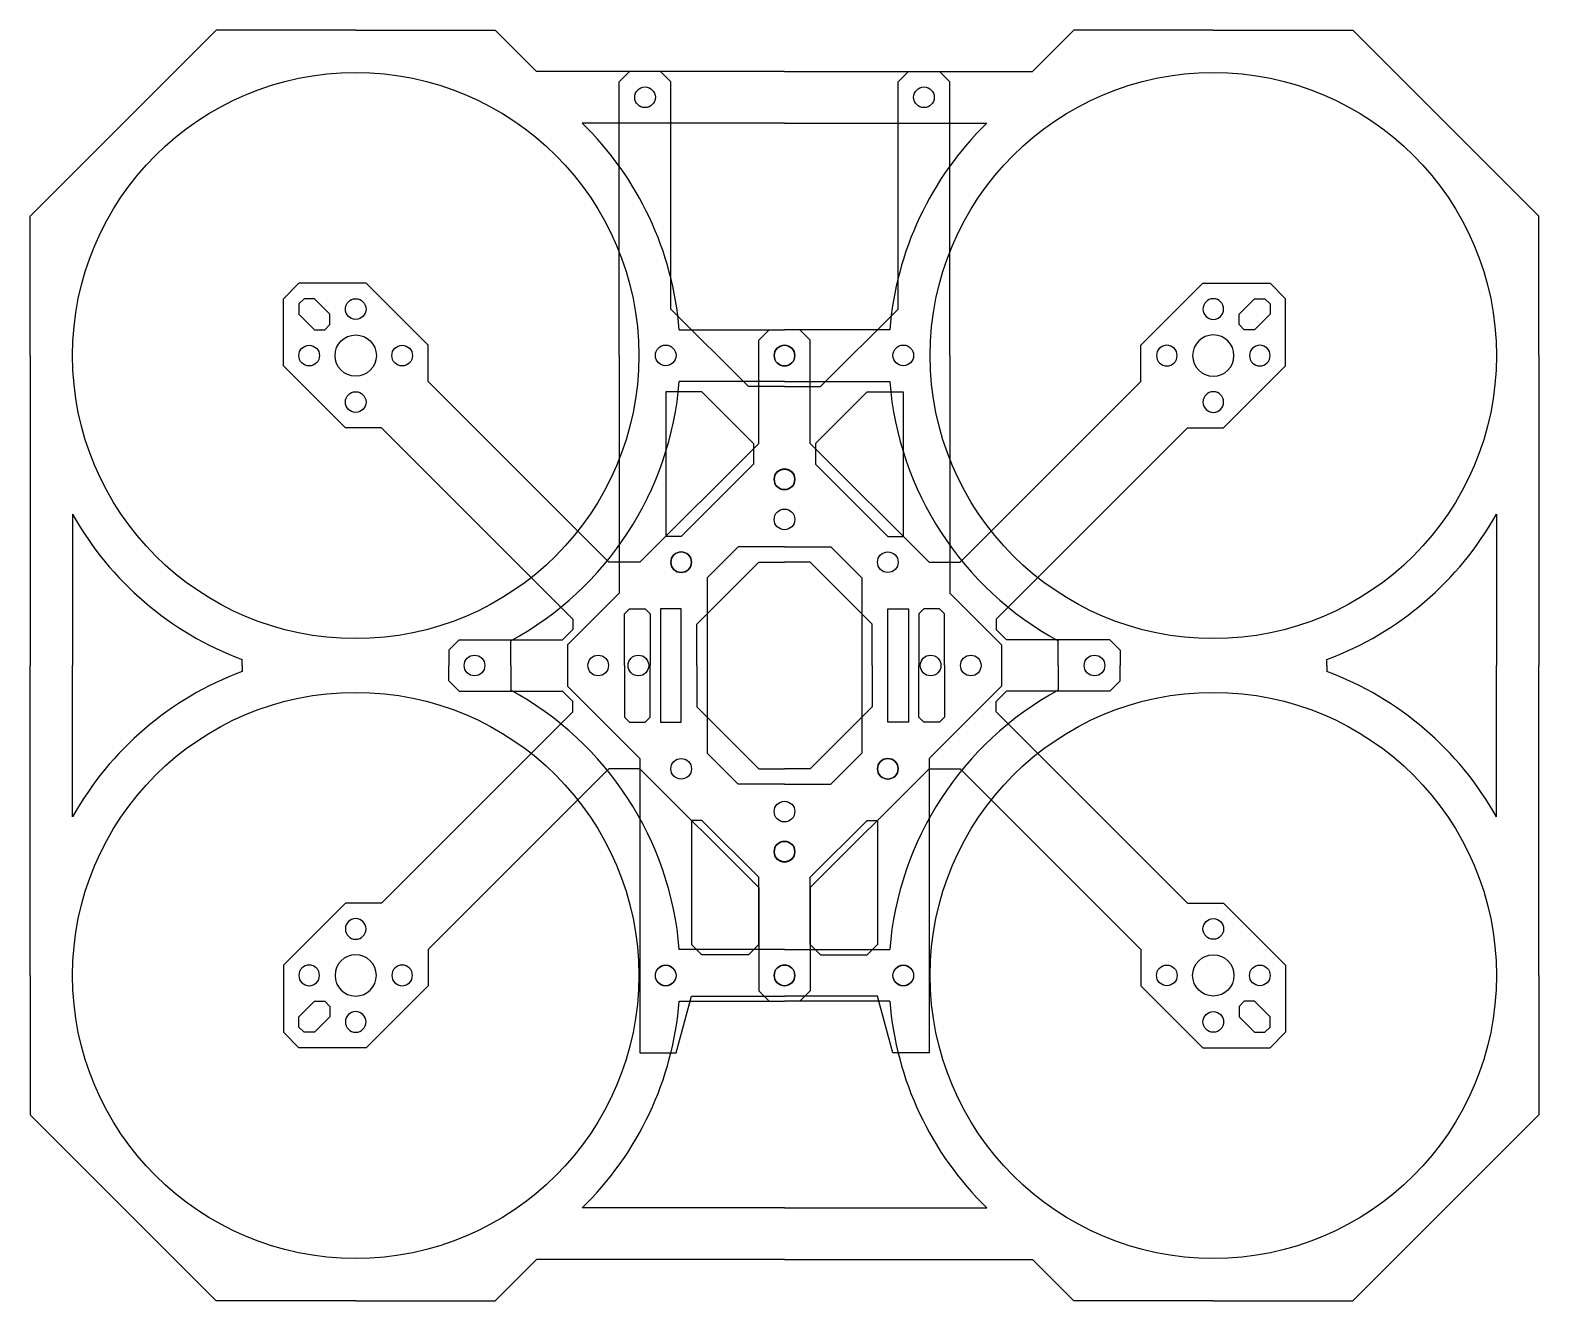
# Model space of a CAD drawing. Header units: inches. Extents: x -73 to 73, y -62 to 62.
import ezdxf

# ---------------------------------------------------------------- set-up
doc = ezdxf.new("R2010")
doc.units = ezdxf.units.IN
doc.header["$MEASUREMENT"] = 0
doc.layers.get('0').update_dxf_attribs({"color": 30})
doc.layers.add('ProGuard', color=110, linetype='Continuous')
doc.layers.add('Top', color=221, linetype='Continuous')

msp = doc.modelspace()

# ---------------------------------------------------------------- linework, layer by layer
for p, q in [((-47, 37), (-48.5, 35.5)), ((-40.5, 37), (-47, 37)), ((-34.5, 31), (-40.5, 37)), ((34.5, 31), (40.5, 37)), ((40.5, 37), (47, 37)), ((47, 37), (48.5, 35.5)), ((-48.5, 29), (-48.5, 35.5)), ((-46.5, 35.5), (-47, 35)), ((-45.5, 35.5), (-46.5, 35.5)), ((-44, 34), (-45.5, 35.5)), ((44, 34), (45.5, 35.5)), ((45.5, 35.5), (46.5, 35.5)), ((46.5, 35.5), (47, 35)), ((48.5, 29), (48.5, 35.5)), ((-47, 35), (-47, 34)), ((-47, 34), (-45.5, 32.5)), ((-44, 33), (-44, 34)), ((44, 33), (44, 34)), ((47, 34), (45.5, 32.5)), ((47, 35), (47, 34)), ((-45.5, 32.5), (-44.5, 32.5)), ((-44, 33), (-44.5, 32.5)), ((-1.5, 32.5), (-2.5, 31.5)), ((-1.5, 32.5), (0, 32.5)), ((1.5, 32.5), (0, 32.5)), ((1.5, 32.5), (2.5, 31.5)), ((44, 33), (44.5, 32.5)), ((45.5, 32.5), (44.5, 32.5)), ((-34.5, 27.5), (-34.5, 31)), ((-2.5, 21.5), (-2.5, 31.5)), ((2.5, 21.5), (2.5, 31.5)), ((34.5, 27.5), (34.5, 31)), ((-42.5, 23), (-48.5, 29)), ((42.5, 23), (48.5, 29)), ((-34.5, 27.5), (-17, 10)), ((34.5, 27.5), (17, 10)), ((-39, 23), (-42.5, 23)), ((-39, 23), (-20.5, 4.5)), ((39, 23), (20.5, 4.5)), ((39, 23), (42.5, 23)), ((-14, 10), (-2.5, 21.5)), ((14, 10), (2.5, 21.5)), ((-14, 10), (-17, 10)), ((-8.5, 4), (-2.5, 10)), ((-2.5, 10), (0, 10)), ((2.5, 10), (0, 10)), ((8.5, 4), (2.5, 10)), ((14, 10), (17, 10)), ((-20.5, 4.5), (-20.5, 3.5)), ((-15, 5.5), (-15.5, 5)), ((-15.5, 0), (-15.5, 5)), ((-15, 5.5), (-13.5, 5.5)), ((-13, 5), (-13.5, 5.5)), ((-13, 5), (-13, 0)), ((13, 5), (13.5, 5.5)), ((13, 5), (13, 0)), ((15, 5.5), (13.5, 5.5)), ((15, 5.5), (15.5, 5)), ((15.5, 0), (15.5, 5)), ((20.5, 4.5), (20.5, 3.5)), ((-20.5, 3.5), (-21.5, 2.5)), ((-8.5, 0), (-8.5, 4)), ((8.5, 0), (8.5, 4)), ((20.5, 3.5), (21.5, 2.5)), ((-31.5, 2.5), (-32.5, 1.5)), ((-32.5, 1.5), (-32.5, 0)), ((-31.5, 2.5), (-21.5, 2.5)), ((31.5, 2.5), (21.5, 2.5)), ((31.5, 2.5), (32.5, 1.5)), ((32.5, 1.5), (32.5, 0)), ((-32.5, -1.5), (-32.5, 0)), ((-15.5, 0), (-15.5, -5)), ((-13, -5), (-13, 0)), ((-8.5, 0), (-8.5, -4)), ((13, -5), (13, 0)), ((15.5, 0), (15.5, -5)), ((8.5, 0), (8.5, -4)), ((32.5, -1.5), (32.5, 0)), ((-31.5, -2.5), (-32.5, -1.5)), ((-31.5, -2.5), (-21.5, -2.5)), ((-20.5, -3.5), (-21.5, -2.5)), ((20.5, -3.5), (21.5, -2.5)), ((31.5, -2.5), (21.5, -2.5)), ((31.5, -2.5), (32.5, -1.5)), ((-20.5, -4.5), (-20.5, -3.5)), ((-8.5, -4), (-2.5, -10)), ((8.5, -4), (2.5, -10)), ((20.5, -4.5), (20.5, -3.5)), ((-39, -23), (-20.5, -4.5)), ((-15, -5.5), (-15.5, -5)), ((-15, -5.5), (-13.5, -5.5)), ((-13, -5), (-13.5, -5.5)), ((13, -5), (13.5, -5.5)), ((15, -5.5), (13.5, -5.5)), ((15, -5.5), (15.5, -5)), ((39, -23), (20.5, -4.5)), ((-34.5, -27.5), (-17, -10)), ((-14, -10), (-17, -10)), ((-14, -10), (-2.5, -21.5)), ((-2.5, -10), (0, -10)), ((2.5, -10), (0, -10)), ((14, -10), (2.5, -21.5)), ((14, -10), (17, -10)), ((34.5, -27.5), (17, -10)), ((-2.5, -21.5), (-2.5, -31.5)), ((2.5, -21.5), (2.5, -31.5)), ((-42.5, -23), (-48.5, -29)), ((-39, -23), (-42.5, -23)), ((39, -23), (42.5, -23)), ((42.5, -23), (48.5, -29)), ((-34.5, -27.5), (-34.5, -31)), ((34.5, -27.5), (34.5, -31)), ((-48.5, -29), (-48.5, -35.5)), ((48.5, -29), (48.5, -35.5)), ((-34.5, -31), (-40.5, -37)), ((-1.5, -32.5), (-2.5, -31.5)), ((1.5, -32.5), (2.5, -31.5)), ((34.5, -31), (40.5, -37)), ((-47, -34), (-45.5, -32.5)), ((-45.5, -32.5), (-44.5, -32.5)), ((-44, -33), (-44.5, -32.5)), ((-44, -33), (-44, -34)), ((-1.5, -32.5), (0, -32.5)), ((1.5, -32.5), (0, -32.5)), ((44, -33), (44.5, -32.5)), ((44, -33), (44, -34)), ((45.5, -32.5), (44.5, -32.5)), ((47, -34), (45.5, -32.5)), ((-47, -35), (-47, -34)), ((-46.5, -35.5), (-47, -35)), ((-44, -34), (-45.5, -35.5)), ((44, -34), (45.5, -35.5)), ((46.5, -35.5), (47, -35)), ((47, -35), (47, -34)), ((-47, -37), (-48.5, -35.5)), ((-45.5, -35.5), (-46.5, -35.5)), ((45.5, -35.5), (46.5, -35.5)), ((47, -37), (48.5, -35.5)), ((-40.5, -37), (-47, -37)), ((40.5, -37), (47, -37))]:
    msp.add_line(p, q)
for points in [[(-42.5, 34.5, -1), (-40.5, 34.5, -1), (-42.5, 34.5, -1)], [(42.5, 34.5, 1), (40.5, 34.5, 1), (42.5, 34.5, 1)], [(-47, 30, -1), (-45, 30, -1), (-47, 30, -1)], [(-43.5, 30, -1), (-39.5, 30, -1), (-43.5, 30, -1)], [(-38, 30, -1), (-36, 30, -1), (-38, 30, -1)], [(-1, 30, -1), (1, 30, -1), (-1, 30, -1)], [(1, 30, 1), (-1, 30, 1), (1, 30, 1)], [(38, 30, 1), (36, 30, 1), (38, 30, 1)], [(43.5, 30, 1), (39.5, 30, 1), (43.5, 30, 1)], [(47, 30, 1), (45, 30, 1), (47, 30, 1)], [(-42.5, 25.5, -1), (-40.5, 25.5, -1), (-42.5, 25.5, -1)], [(42.5, 25.5, 1), (40.5, 25.5, 1), (42.5, 25.5, 1)], [(1, 18.03, 1), (-1, 18.03, 1), (1, 18.03, 1)], [(-1, 18.03, -1), (1, 18.03, -1), (-1, 18.03, -1)], [(-11, 10, 1), (-9, 10, 1), (-11, 10, 1)], [(11, 10, -1), (9, 10, -1), (11, 10, -1)], [(31, 0, -1), (29, 0, -1), (31, 0, -1)], [(-11, -10, -1), (-9, -10, -1), (-11, -10, -1)], [(11, -10, 1), (9, -10, 1), (11, -10, 1)], [(1, -18.03, -1), (-1, -18.03, -1), (1, -18.03, -1)], [(-1, -18.03, 1), (1, -18.03, 1), (-1, -18.03, 1)], [(-42.5, -25.5, 1), (-40.5, -25.5, 1), (-42.5, -25.5, 1)], [(42.5, -25.5, -1), (40.5, -25.5, -1), (42.5, -25.5, -1)], [(-47, -30, 1), (-45, -30, 1), (-47, -30, 1)], [(-43.5, -30, 1), (-39.5, -30, 1), (-43.5, -30, 1)], [(-38, -30, 1), (-36, -30, 1), (-38, -30, 1)], [(-1, -30, 1), (1, -30, 1), (-1, -30, 1)], [(1, -30, -1), (-1, -30, -1), (1, -30, -1)], [(38, -30, -1), (36, -30, -1), (38, -30, -1)], [(43.5, -30, -1), (39.5, -30, -1), (43.5, -30, -1)], [(47, -30, -1), (45, -30, -1), (47, -30, -1)], [(-42.5, -34.5, 1), (-40.5, -34.5, 1), (-42.5, -34.5, 1)], [(42.5, -34.5, -1), (40.5, -34.5, -1), (42.5, -34.5, -1)]]:
    msp.add_lwpolyline(points, format="xyb", close=True)
at = {"layer": 'ProGuard'}
for p, q in [((-73, 43.5), (-55, 61.5)), ((-41.5, 61.5), (-55, 61.5)), ((-41.5, 61.5), (-28, 61.5)), ((-28, 61.5), (-24, 57.5)), ((28, 61.5), (24, 57.5)), ((41.5, 61.5), (28, 61.5)), ((41.5, 61.5), (55, 61.5)), ((73, 43.5), (55, 61.5)), ((0, 57.5), (-24, 57.5)), ((0, 57.5), (24, 57.5)), ((0, 52.5), (-19.58, 52.5)), ((0, 52.5), (19.58, 52.5)), ((-73, 30), (-73, 43.5)), ((73, 30), (73, 43.5)), ((-10.19, 32.5), (0, 32.5)), ((10.19, 32.5), (0, 32.5)), ((-73, 30), (-73, 0)), ((73, 30), (73, 0)), ((0, 27.5), (-10.19, 27.5)), ((0, 27.5), (10.19, 27.5)), ((-68.9, 14.64), (-68.9, 0)), ((68.9, 14.64), (68.9, 0)), ((-26.5, 0), (-26.5, 2.4)), ((26.5, 0), (26.5, 2.4)), ((-73, -30), (-73, 0)), ((-68.9, -14.64), (-68.9, 0)), ((-52.5, 0), (-52.5, 0.58)), ((-52.5, 0), (-52.5, -0.58)), ((52.5, 0), (52.5, 0.58)), ((52.5, 0), (52.5, -0.58)), ((68.9, -14.64), (68.9, 0)), ((73, -30), (73, 0)), ((-26.5, 0), (-26.5, -2.4)), ((26.5, 0), (26.5, -2.4)), ((0, -27.5), (-10.19, -27.5)), ((0, -27.5), (10.19, -27.5)), ((-73, -30), (-73, -43.5)), ((73, -30), (73, -43.5)), ((-10.19, -32.5), (0, -32.5)), ((10.19, -32.5), (0, -32.5)), ((-73, -43.5), (-55, -61.5)), ((73, -43.5), (55, -61.5)), ((0, -52.5), (-19.58, -52.5)), ((0, -52.5), (19.58, -52.5)), ((-28, -61.5), (-24, -57.5)), ((0, -57.5), (-24, -57.5)), ((0, -57.5), (24, -57.5)), ((28, -61.5), (24, -57.5)), ((-41.5, -61.5), (-55, -61.5)), ((-41.5, -61.5), (-28, -61.5)), ((41.5, -61.5), (28, -61.5)), ((41.5, -61.5), (55, -61.5))]:
    msp.add_line(p, q, dxfattribs=at)
for centre, radius in [((-41.5, 30), 27.4), ((41.5, 30), 27.4), ((-13.5, 55), 1), ((13.5, 55), 1), ((-11.5, 30.02), 1), ((0, 30), 1), ((0, 30), 1), ((11.5, 30.02), 1), ((-30, 0), 1), ((-30, 0), 1), ((-30, 0), 1), ((30, 0), 1), ((30, 0), 1), ((30, 0), 1), ((-41.5, -30), 27.4), ((41.5, -30), 27.4), ((-11.5, -30.02), 1), ((0, -30), 1), ((0, -30), 1), ((11.5, -30.02), 1)]:
    msp.add_circle(centre, radius, dxfattribs=at)
for centre, radius, start, end in [((-41.5, 30), 31.41, 4.5648, 45.7479), ((41.5, 30), 31.41, 134.2521, 175.4352), ((-41.52, 30.01), 31.44, 298.5463, 355.4123), ((41.52, 30.01), 31.44, 184.5877, 241.4537), ((-41.5, 30), 31.41, 209.277, 249.5017), ((41.5, 30), 31.41, 290.4983, 330.723), ((-41.5, -30), 31.41, 110.4983, 150.723), ((41.5, -30), 31.41, 29.277, 69.5017), ((-41.52, -30.01), 31.44, 4.5877, 61.4537), ((41.52, -30.01), 31.44, 118.5463, 175.4123), ((-41.5, -30), 31.41, 314.2521, 355.4352), ((41.5, -30), 31.41, 184.5648, 225.7479)]:
    msp.add_arc(centre, radius, start, end, dxfattribs=at)
at = {"layer": 'Top'}
for p, q in [((-15, 57.5), (-16, 56.5)), ((-12, 57.5), (-15, 57.5)), ((-11, 56.5), (-12, 57.5)), ((11, 56.5), (12, 57.5)), ((12, 57.5), (15, 57.5)), ((15, 57.5), (16, 56.5)), ((-16, 30), (-16, 56.5)), ((-11, 34.5), (-11, 56.5)), ((11, 34.5), (11, 56.5)), ((16, 30), (16, 56.5)), ((-3.5, 27), (-11, 34.5)), ((3.5, 27), (11, 34.5)), ((-16, 30), (-16, 7)), ((16, 30), (16, 7)), ((-11.5, 26.5), (-11.5, 12.5)), ((-8, 26.5), (-11.5, 26.5)), ((-3, 21.5), (-8, 26.5)), ((0, 27), (-3.5, 27)), ((0, 27), (3.5, 27)), ((3, 21.5), (8, 26.5)), ((8, 26.5), (11.5, 26.5)), ((11.5, 26.5), (11.5, 12.5)), ((-3, 21.5), (-3, 19.5)), ((3, 21.5), (3, 19.5)), ((-10, 12.5), (-3, 19.5)), ((10, 12.5), (3, 19.5)), ((-10, 12.5), (-11.5, 12.5)), ((10, 12.5), (11.5, 12.5)), ((-4.5, 11.5), (-7.5, 8.5)), ((0, 11.5), (-4.5, 11.5)), ((0, 11.5), (4.5, 11.5)), ((4.5, 11.5), (7.5, 8.5)), ((-7.5, 8.5), (-7.5, -8.5)), ((7.5, 8.5), (7.5, -8.5)), ((-21, 2), (-16, 7)), ((21, 2), (16, 7)), ((-12, 5.5), (-12, -5.5)), ((-10, 5.5), (-12, 5.5)), ((-10, -5.5), (-10, 5.5)), ((10, -5.5), (10, 5.5)), ((10, 5.5), (12, 5.5)), ((12, 5.5), (12, -5.5)), ((-21, 2), (-21, -2)), ((21, 2), (21, -2)), ((-21, -2), (-14, -9)), ((21, -2), (14, -9)), ((-12, -5.5), (-10, -5.5)), ((12, -5.5), (10, -5.5)), ((-7.5, -8.5), (-4.5, -11.5)), ((7.5, -8.5), (4.5, -11.5)), ((-14, -9), (-14, -31.5)), ((14, -9), (14, -31.5)), ((0, -11.5), (-4.5, -11.5)), ((0, -11.5), (4.5, -11.5)), ((-9, -15), (-9, -27)), ((-8, -15), (-9, -15)), ((-2.5, -20.5), (-8, -15)), ((2.5, -20.5), (8, -15)), ((8, -15), (9, -15)), ((9, -15), (9, -27)), ((-2.5, -27), (-2.5, -20.5)), ((2.5, -27), (2.5, -20.5)), ((-8, -28), (-9, -27)), ((-2.5, -27), (-3.5, -28)), ((2.5, -27), (3.5, -28)), ((8, -28), (9, -27)), ((-3.5, -28), (-8, -28)), ((3.5, -28), (8, -28)), ((-14, -31.5), (-14, -37.5)), ((-10.5, -37.5), (-9, -32)), ((-9, -32), (0, -32)), ((9, -32), (0, -32)), ((10.5, -37.5), (9, -32)), ((14, -31.5), (14, -37.5)), ((-14, -37.5), (-10.5, -37.5)), ((14, -37.5), (10.5, -37.5))]:
    msp.add_line(p, q, dxfattribs=at)
for centre in [(-13.5, 55), (13.5, 55), (-11.5, 30.02), (11.5, 30.02), (0, 18), (0, 18), (0, 14.14), (0, 14.14), (-10, 10), (10, 10), (-18.03, 0), (-14.14, 0), (14.14, 0), (18.03, 0), (-10, -10), (10, -10), (0, -14.14), (0, -14.14), (0, -18), (0, -18), (0, -18), (0, -18), (0, -18), (0, -18), (0, -18), (0, -18), (0, -18), (0, -18), (0, -18), (0, -18), (0, -18), (0, -18), (0, -18), (0, -18), (0, -18), (0, -18), (0, -18), (0, -18), (0, -18), (0, -18), (-11.5, -30), (11.5, -30)]:
    msp.add_circle(centre, 1, dxfattribs=at)

doc.saveas('drawing.dxf')
